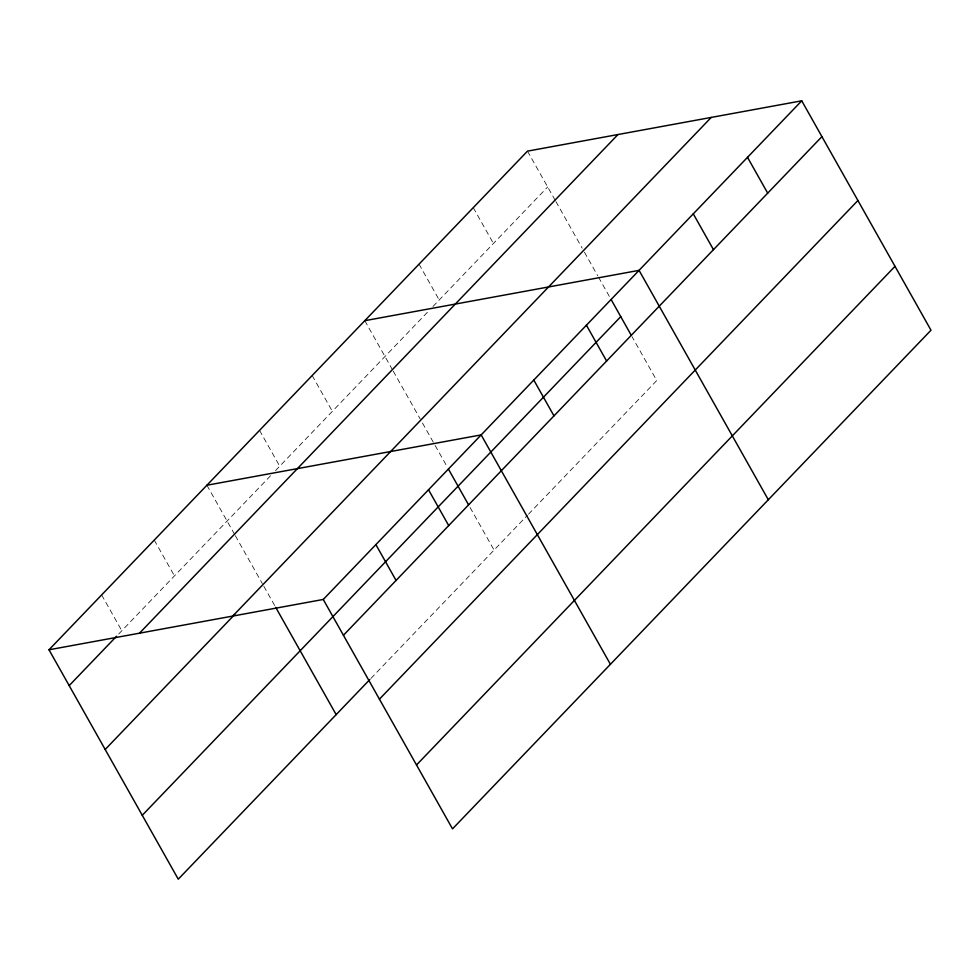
<?xml version="1.0" encoding="UTF-8"?>
<svg xmlns="http://www.w3.org/2000/svg" width="980" height="980" viewBox="0 0 980 980"><rect width="100%" height="100%" fill="white"/><g stroke="black" fill="none" stroke-linecap="round" stroke-linejoin="round"><path stroke-width="0.73" stroke-dasharray="4.9 3.68" d="M118.654 634.048L271.301 474.969M275.503 470.584L428.787 310.844M432.952 306.507L547.673 186.96M370.906 678.43L527.436 515.296M528.477 514.218L656.747 380.534L632.002 336.618M527.485 151.141L555.17 200.263M555.917 201.598L582.169 248.173M584.411 252.154L597.763 275.846M598.498 277.168L610.369 298.226M473.267 207.65L493.442 243.469M419.036 264.159L439.212 299.978M364.805 320.68L392.49 369.803M393.237 371.138L420.236 419.048M422.466 423.005L446.941 466.443M470.069 507.493L494.067 550.074M312.167 375.524L332.355 411.343M259.541 430.379L279.716 466.198M206.903 485.235L234.588 534.357M235.335 535.693L262.334 583.602M263.816 586.248L274.951 605.995M154.264 540.078L174.452 575.897M101.638 594.934L121.814 630.753"/><path stroke-width="1.47" d="M49 649.789L527.485 151.141L801.738 100.818L931 330.211L452.515 828.86L323.253 599.466L49 649.789L178.262 879.183L369.852 679.52M69.188 685.608L116.559 636.24M139.503 633.178L617.988 134.53M232.75 616.065L711.235 117.416M105.179 749.48L234.661 614.546M323.253 599.466L801.738 100.818M142.259 815.299L620.757 316.65M343.429 635.285L821.926 136.637M379.432 699.169L857.917 200.52M416.512 764.976L895.01 266.339M364.805 320.68L639.058 270.358L768.308 499.751M206.903 485.235L481.156 434.912L610.418 664.305M747.507 157.327L767.695 193.146M693.277 213.848L713.465 249.655M611.116 299.537L631.255 335.283M586.42 325.213L606.596 361.02M533.782 380.056L553.97 415.875M448.424 469.077L468.563 504.823M428.517 489.767L448.705 525.574M375.879 544.611L396.067 580.43M275.686 607.306L336.165 714.628"/></g></svg>
